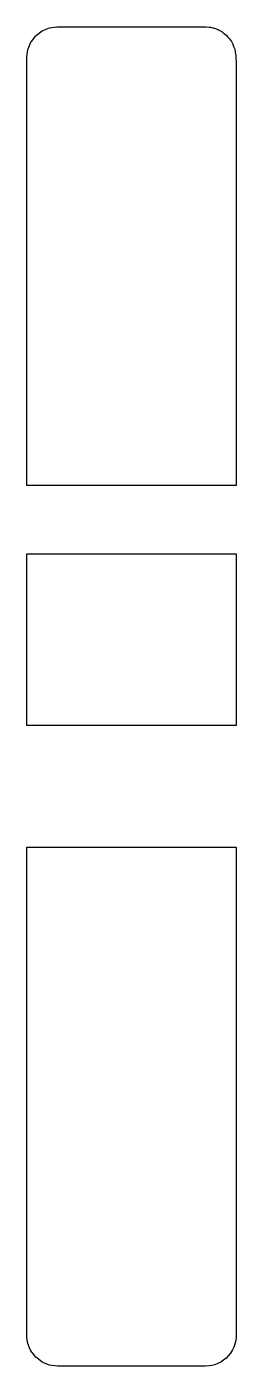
# Model space of a CAD drawing. Header units: metres. Extents: x 2.4 to 16, y -16 to 71.
import ezdxf

# ---------------------------------------------------------------- set-up
doc = ezdxf.new("R2010")
doc.units = ezdxf.units.M

msp = doc.modelspace()

# ---------------------------------------------------------------- linework, layer by layer
for p, q in [((3.03, 70.449), (3.4, 70.732)), ((3.4, 70.732), (3.452, 70.754)), ((3.452, 70.754), (3.882, 70.932)), ((3.882, 70.932), (4.344, 70.993)), ((4.344, 70.993), (4.4, 71)), ((4.4, 71), (12.536, 71)), ((12.536, 71), (13.054, 71)), ((13.054, 71), (13.739, 71)), ((13.739, 71), (13.786, 71)), ((13.786, 71), (13.826, 71)), ((13.826, 71), (13.861, 71)), ((13.861, 71), (13.892, 71)), ((13.892, 71), (13.921, 71)), ((13.921, 71), (13.948, 71)), ((13.948, 71), (13.961, 71)), ((13.961, 71), (14.054, 70.994)), ((14.054, 70.994), (14.258, 70.979)), ((14.258, 70.979), (14.325, 70.965)), ((14.325, 70.965), (14.555, 70.913)), ((14.555, 70.913), (14.582, 70.904)), ((14.582, 70.904), (14.81, 70.817)), ((14.81, 70.817), (14.836, 70.806)), ((14.836, 70.806), (14.843, 70.803)), ((14.843, 70.803), (15.085, 70.666)), ((15.085, 70.666), (15.133, 70.628)), ((15.133, 70.628), (15.346, 70.459)), ((2.49, 69.57), (2.668, 70)), ((2.668, 70), (2.702, 70.045)), ((2.702, 70.045), (2.986, 70.414)), ((2.986, 70.414), (3.03, 70.449)), ((15.346, 70.459), (15.488, 70.31)), ((15.488, 70.31), (15.566, 70.208)), ((15.566, 70.208), (15.685, 70.042)), ((15.685, 70.042), (15.773, 69.879)), ((15.773, 69.879), (15.835, 69.728)), ((15.835, 69.728), (15.9, 69.555)), ((2.4, 69), (2.407, 69.056)), ((2.4, 68.469), (2.4, 69)), ((2.407, 69.056), (2.468, 69.518)), ((2.468, 69.518), (2.49, 69.57)), ((15.9, 69.555), (15.922, 69.382)), ((15.922, 69.382), (15.965, 69.104)), ((15.965, 69.104), (15.996, 68.546)), ((2.4, 68.424), (2.4, 68.469)), ((2.4, 68.373), (2.4, 68.424)), ((2.4, 68.321), (2.4, 68.373)), ((2.4, 65.311), (2.4, 68.321)), ((15.996, 68.546), (15.998, 68.509)), ((15.998, 68.509), (16, 68.479)), ((16, 68.479), (16, 68.307)), ((16, 68.307), (16, 67.635)), ((16, 67.635), (16, 49.977)), ((2.4, 51.684), (2.4, 65.311)), ((2.4, 49.977), (2.4, 51.684)), ((2.4, 47.056), (2.4, 49.977)), ((16, 49.977), (16, 47.056)), ((16, 49.977), (16, 49.977)), ((2.4, 45.426), (2.4, 47.056)), ((16, 47.056), (16, 45.426)), ((2.4, 43.087), (2.4, 45.426)), ((16, 45.426), (16, 41.215)), ((2.4, 41.215), (2.4, 43.087)), ((9.387, 41.215), (2.4, 41.215)), ((16, 41.215), (9.387, 41.215)), ((2.4, 34.469), (2.4, 36.766)), ((2.4, 36.766), (9.013, 36.766)), ((9.013, 36.766), (16, 36.766)), ((16, 36.766), (16, 32.555)), ((2.4, 32.555), (2.4, 34.469)), ((2.4, 30.082), (2.4, 32.555)), ((16, 32.555), (16, 26.373)), ((2.4, 26.373), (2.4, 30.082)), ((2.4, 25.959), (2.4, 26.373)), ((16, 26.373), (16, 25.627)), ((16, 26.373), (16, 26.373)), ((2.4, 25.627), (2.4, 25.959)), ((14.827, 25.627), (2.4, 25.627)), ((16, 25.627), (14.827, 25.627)), ((2.4, 17.306), (2.4, 17.713)), ((2.4, 17.713), (3.573, 17.713)), ((3.573, 17.713), (16, 17.713)), ((16, 17.713), (16, 16.966)), ((2.4, 16.966), (2.4, 17.306)), ((2.4, 13.108), (2.4, 16.966)), ((16, 16.966), (16, 13.108)), ((2.4, 11.179), (2.4, 13.108)), ((16, 13.108), (16, 9.729)), ((2.4, 8.729), (2.4, 11.179)), ((16, 9.729), (16, 7.306)), ((2.4, 6.405), (2.4, 8.729)), ((16, 7.306), (16, -5.553)), ((2.4, 6.287), (2.4, 6.405)), ((2.4, 1.894), (2.4, 6.287)), ((2.4, 1.63), (2.4, 1.894)), ((2.4, 1.385), (2.4, 1.63)), ((2.4, 1.184), (2.4, 1.385)), ((2.4, -7.692), (2.4, 1.184)), ((16, -5.553), (16, -10.478)), ((16, -5.553), (16, -5.553)), ((2.4, -8.059), (2.4, -7.692)), ((2.4, -8.288), (2.4, -8.059)), ((2.4, -13.979), (2.4, -8.288)), ((16, -10.478), (16, -10.76)), ((16, -10.76), (16, -11.069)), ((16, -11.069), (16, -11.378)), ((16, -11.378), (16, -11.502)), ((16, -11.502), (16, -11.62)), ((16, -11.62), (16, -11.913)), ((16, -11.913), (16, -12.027)), ((16, -12.027), (16, -12.287)), ((16, -12.287), (16, -12.5)), ((16, -12.5), (16, -14)), ((2.4, -14), (2.4, -13.979)), ((2.408, -14.125), (2.4, -14)), ((2.454, -14.409), (2.408, -14.125)), ((2.468, -14.518), (2.454, -14.409)), ((2.584, -14.798), (2.468, -14.518)), ((15.841, -14.756), (15.767, -14.934)), ((15.94, -14.486), (15.841, -14.756)), ((15.967, -14.335), (15.94, -14.486)), ((15.977, -14.28), (15.967, -14.335)), ((15.988, -14.2), (15.977, -14.28)), ((16, -14), (15.988, -14.2)), ((2.668, -15), (2.584, -14.798)), ((2.853, -15.241), (2.668, -15)), ((2.986, -15.414), (2.853, -15.241)), ((3.159, -15.547), (2.986, -15.414)), ((3.401, -15.733), (3.159, -15.547)), ((15.177, -15.606), (14.998, -15.733)), ((15.347, -15.477), (15.177, -15.606)), ((15.505, -15.312), (15.347, -15.477)), ((15.629, -15.151), (15.505, -15.312)), ((15.767, -14.934), (15.629, -15.151)), ((3.603, -15.816), (3.401, -15.733)), ((3.882, -15.932), (3.603, -15.816)), ((4.051, -15.954), (3.882, -15.932)), ((4.232, -15.984), (4.051, -15.954)), ((4.4, -16), (4.232, -15.984)), ((11.687, -16), (4.4, -16)), ((14, -16), (11.687, -16)), ((14.256, -15.978), (14, -16)), ((14.418, -15.953), (14.256, -15.978)), ((14.602, -15.906), (14.418, -15.953)), ((14.816, -15.817), (14.602, -15.906)), ((14.998, -15.733), (14.816, -15.817))]:
    msp.add_line(p, q)

doc.saveas('drawing.dxf')
